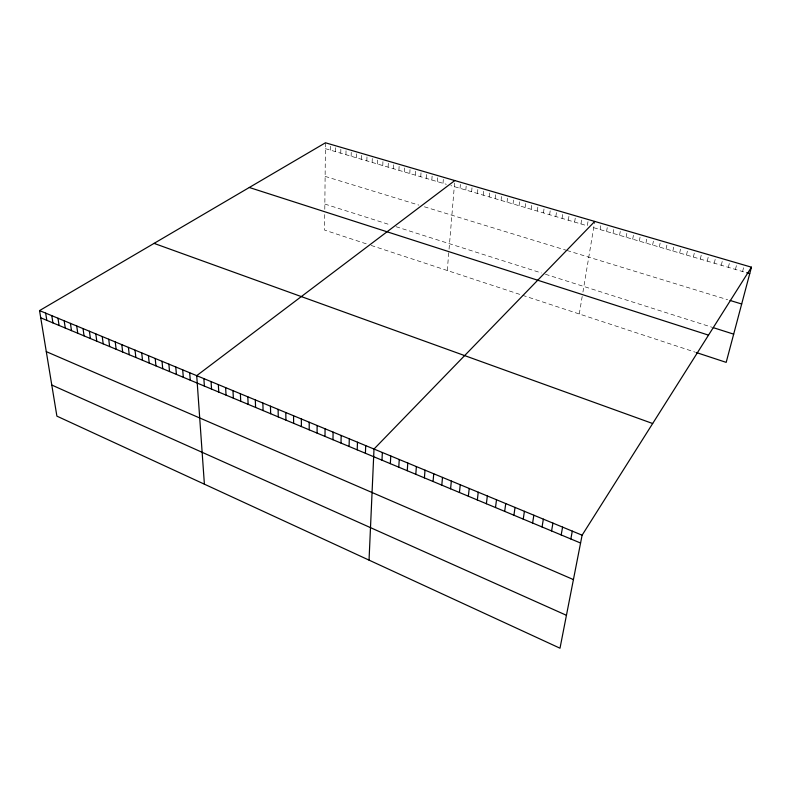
<?xml version="1.0" encoding="UTF-8"?>
<svg xmlns="http://www.w3.org/2000/svg" width="791" height="791" viewBox="0 0 791 791"><rect width="100%" height="100%" fill="white"/><g stroke="black" fill="none" stroke-linecap="round" stroke-linejoin="round"><path stroke-width="0.59" stroke-dasharray="3.96 2.97" d="M324.735 214.569L324.577 230.092L367.123 244.103M324.794 209.328L325.457 142.785M330.5 150.161L330.579 144.288M335.631 151.674L335.72 145.781M340.773 153.187L340.881 147.294M345.944 154.71L346.072 148.807M351.135 156.242L351.283 150.33M356.345 157.775L356.514 151.862M361.586 159.317L361.764 153.395M366.846 160.87L367.044 154.937M372.136 162.422L372.353 156.48M377.436 163.994L377.673 158.042M382.775 165.556L383.022 159.604M388.124 167.138L388.401 161.166M393.503 168.72L393.799 162.748M398.911 170.312L399.218 164.33M404.33 171.914L404.666 165.922M409.787 173.516L410.134 167.514M415.265 175.127L415.631 169.126M420.763 176.749L421.148 170.737M426.29 178.38L426.695 172.349M431.837 180.012L432.262 173.98M437.413 181.653L437.858 175.612M443.019 183.304L443.484 177.253M447.271 270.502L448.873 251.301M449.061 249.145L454.696 181.772M460.046 188.317L460.58 182.246M465.82 190.018L466.374 183.937M471.634 191.729L472.197 185.648M477.457 193.449L478.051 187.348M483.321 195.179L483.934 189.069M489.204 196.91L489.847 190.799M495.126 198.65L495.779 192.529M501.069 200.4L501.751 194.27M507.041 202.16L507.743 196.02M513.033 203.93L513.764 197.78M519.064 205.7L519.816 199.55M525.115 207.489L525.896 201.319M531.206 209.279L532.007 203.109M537.316 211.078L538.137 204.899M543.466 212.888L544.307 206.698M549.636 214.707L550.506 208.508M555.846 216.536L556.735 210.327M562.075 218.375L562.994 212.156M568.333 220.214L569.283 213.995M574.632 222.073L575.601 215.844M580.96 223.932L581.949 217.693M587.99 221.638L587.308 225.811L450.9 185.628M579.269 313.978L582.562 294.272M582.937 292.057L594.743 221.431M600.112 229.578L601.19 223.309M606.568 231.476L607.666 225.208M613.045 233.385L614.172 227.106M619.561 235.303L620.717 229.014M626.106 237.231L627.283 230.932M632.681 239.169L633.888 232.861M639.296 241.117L640.532 234.798M645.94 243.074L647.206 236.746M652.615 245.042L653.91 238.704M659.328 247.019L660.643 240.672M666.071 249.007L667.416 242.649M672.854 251.004L674.229 244.637M679.667 253.011L681.071 246.644M686.509 255.028L687.943 248.651M693.391 257.055L694.854 250.668M700.312 259.092L701.805 252.695M707.263 261.139L708.785 254.732M714.253 263.195L715.806 256.788M721.273 265.262L722.865 258.845M728.333 267.348L729.955 260.911M735.432 269.434L737.083 262.998M742.571 271.54L744.252 265.094M325.398 148.659L446.391 184.303M593.695 227.689L745.636 272.44M325.121 176.383L418.933 205.126M424.371 206.787L565.951 250.164M566.979 250.48L727.671 299.72M324.844 204.058L390.764 225.03M395.994 226.691L541.459 272.984M545.434 274.25L712.038 327.266M371.157 245.437L695.052 352.114"/><path stroke-width="1.19" d="M309.202 429.82L309.212 422.226M317.072 433.102L317.122 425.499M324.992 436.405L325.081 428.791M332.971 439.727L333.1 432.113M341 443.079L341.168 435.445M349.078 446.45L349.296 438.817M357.216 449.852L357.473 442.199M365.412 453.273L365.709 445.61M369.041 560.127L374.005 449.041L594.743 221.431M381.974 460.174L382.36 452.501M390.339 463.664L390.774 455.982M398.773 467.184L399.247 459.492M407.256 470.724L407.78 463.022M415.799 474.293L416.373 466.581M424.401 477.883L425.024 470.161M433.072 481.492L433.735 473.769M441.793 485.14L442.505 477.398M450.583 488.798L451.345 481.057M459.433 492.496L460.253 484.745M468.351 496.214L469.221 488.452M477.329 499.961L478.248 492.2M486.376 503.738L487.345 495.967M495.492 507.535L496.511 499.754M504.668 511.372L505.746 503.58M513.913 515.228L515.04 507.427M523.227 519.114L524.413 511.302M532.61 523.019L533.846 515.208M542.053 526.964L543.358 519.143M551.574 530.939L552.939 523.108M561.175 534.943L562.589 527.103M570.835 538.968L572.308 531.127M751.45 267.19L582.107 535.191L559.998 648.215L56.893 416.135L39.55 310.596L325.457 142.785L751.45 267.19L726.187 362.367L696.149 352.479M454.805 180.566L196.712 375.656L204.394 484.171M746.664 272.747L749.739 273.646M730.004 300.432L741.681 304.011M713.166 327.622L733.672 334.148M249.303 187.487L708.518 335.137M154.067 243.381L652.664 423.521M39.55 310.596L582.107 535.191M40.737 317.804L580.574 543.031M46.293 351.629L573.426 579.585M51.781 385.039L566.435 615.299M45.651 313.117L46.817 320.345M51.791 315.658L52.928 322.896M57.97 318.219L59.078 325.457M64.18 320.79L65.267 328.047M70.429 323.381L71.497 330.638M76.717 325.981L77.755 333.248M83.045 328.601L84.054 335.878M89.403 331.231L90.392 338.528M95.81 333.881L96.769 341.188M102.247 336.551L103.186 343.858M108.723 339.23L109.633 346.557M115.249 341.93L116.129 349.266M121.804 344.649L122.664 351.985M128.409 347.378L129.23 354.734M135.043 350.126L135.844 357.492M141.727 352.895L142.499 360.261M148.451 355.673L149.192 363.059M155.214 358.471L155.926 365.867M162.026 361.289L162.709 368.695M168.879 364.127L169.531 371.543M175.77 366.984L176.393 374.41M182.711 369.852L183.294 377.287M189.692 372.749L190.245 380.184M203.88 378.622L204.375 386.077M211.078 381.598L211.543 389.073M218.336 384.604L218.761 392.089M225.643 387.63L226.028 395.114M232.989 390.665L233.345 398.17M240.385 393.73L240.711 401.245M247.83 396.815L248.117 404.33M255.325 399.92L255.582 407.444M262.869 403.044L263.087 410.578M270.463 406.179L270.651 413.733M278.116 409.352L278.254 416.906M285.808 412.536L285.917 420.1M293.56 415.74L293.629 423.314M301.361 418.973L301.391 426.557"/></g></svg>
